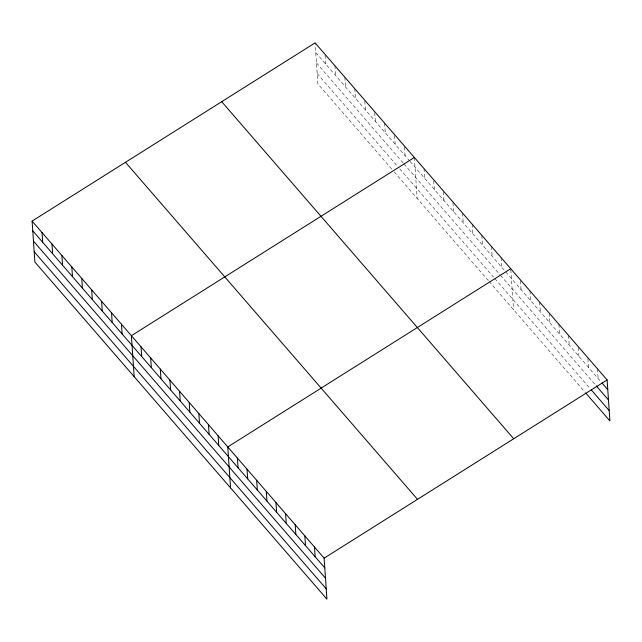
<?xml version="1.0" encoding="UTF-8"?>
<svg xmlns="http://www.w3.org/2000/svg" width="642" height="642" viewBox="0 0 642 642"><rect width="100%" height="100%" fill="white"/><g stroke="black" fill="none" stroke-linecap="round" stroke-linejoin="round"><path stroke-width="0.48" stroke-dasharray="3.21 2.41" d="M315.752 52.588L409.452 160.741M410.069 161.455L601.345 382.231M316.45 62.9L403.328 163.172M403.946 163.895L499.901 274.64M500.543 275.378L595.624 385.128M317.18 73.525L396.604 165.211M399.709 168.79L493.554 277.111M494.846 278.596L589.926 388.338M391.724 169.079L317.878 83.845L315.086 42.878M394.204 171.944L488.482 280.755M489.124 281.493L585.488 392.719M597.469 368.813L598.135 378.523M587.903 358.661L588.497 367.401M578.265 347.539L578.859 356.278M568.563 335.445L569.221 345.155M558.925 324.322L559.583 334.033M549.287 313.2L549.945 322.902M539.649 302.077L540.315 311.779M530.011 290.954L530.677 300.657M520.445 280.803L521.039 289.534M510.807 269.68L513.536 309.669M501.105 257.586L501.763 267.289M491.467 246.464L492.125 256.166M481.829 235.341L482.495 245.043M472.191 224.218L472.857 233.921M462.561 213.096L463.219 222.798M452.987 202.944L453.581 211.675M443.349 191.822L443.943 200.553M433.711 180.699L434.305 189.43M424.009 168.605L424.675 178.307M414.371 157.483L417.164 198.442M404.508 146.986L405.11 155.725M394.581 135.526L395.175 144.265M384.59 123.095L385.248 132.806M374.727 112.607L375.321 121.346M364.8 101.147L365.394 109.886M354.801 88.716L355.467 98.427M344.874 77.257L345.532 86.967M334.947 65.797L335.606 75.507M325.085 55.308L325.679 64.048"/><path stroke-width="0.96" d="M32.1 221.097L324.122 558.155L326.914 599.122L34.893 262.064L32.1 221.097L315.086 42.878L607.107 379.936L609.9 420.903L586.13 393.466M414.371 157.483L131.385 335.702L134.178 376.661M510.743 268.709L227.758 446.928L230.55 487.888M324.122 558.155L607.107 379.936M601.987 382.969L607.765 389.646M596.266 385.866L608.472 399.958M591.21 389.822L609.194 410.583M221.699 101.693L513.72 438.751M125.487 162.29L417.509 499.348M32.758 230.807L324.78 567.865M33.464 241.119L325.486 578.177M34.187 251.752L326.208 588.802M314.484 547.032L315.142 556.742M304.846 535.909L305.512 545.62M295.208 524.787L295.874 534.497M285.578 513.664L286.236 523.374M275.94 502.542L276.598 512.252M266.302 491.419L266.96 501.129M256.664 480.296L257.322 490.007M247.026 469.174L247.692 478.884M237.388 458.051L238.054 467.761M218.12 435.806L218.778 445.516M208.481 424.683L209.14 434.385M198.843 413.56L199.501 423.263M189.205 402.438L189.871 412.14M179.567 391.315L180.233 401.017M169.937 380.192L170.595 389.895M160.299 369.07L160.957 378.772M150.661 357.947L151.319 367.649M141.023 346.824L141.689 356.527M121.458 324.242L122.116 333.944M111.531 312.782L112.19 322.485M101.605 301.323L102.263 311.025M91.67 289.863L92.336 299.565M81.743 278.403L82.409 288.106M71.816 266.944L72.474 276.646M61.889 255.484L62.547 265.186M51.954 244.016L52.62 253.726M42.027 232.556L42.693 242.267"/></g></svg>
